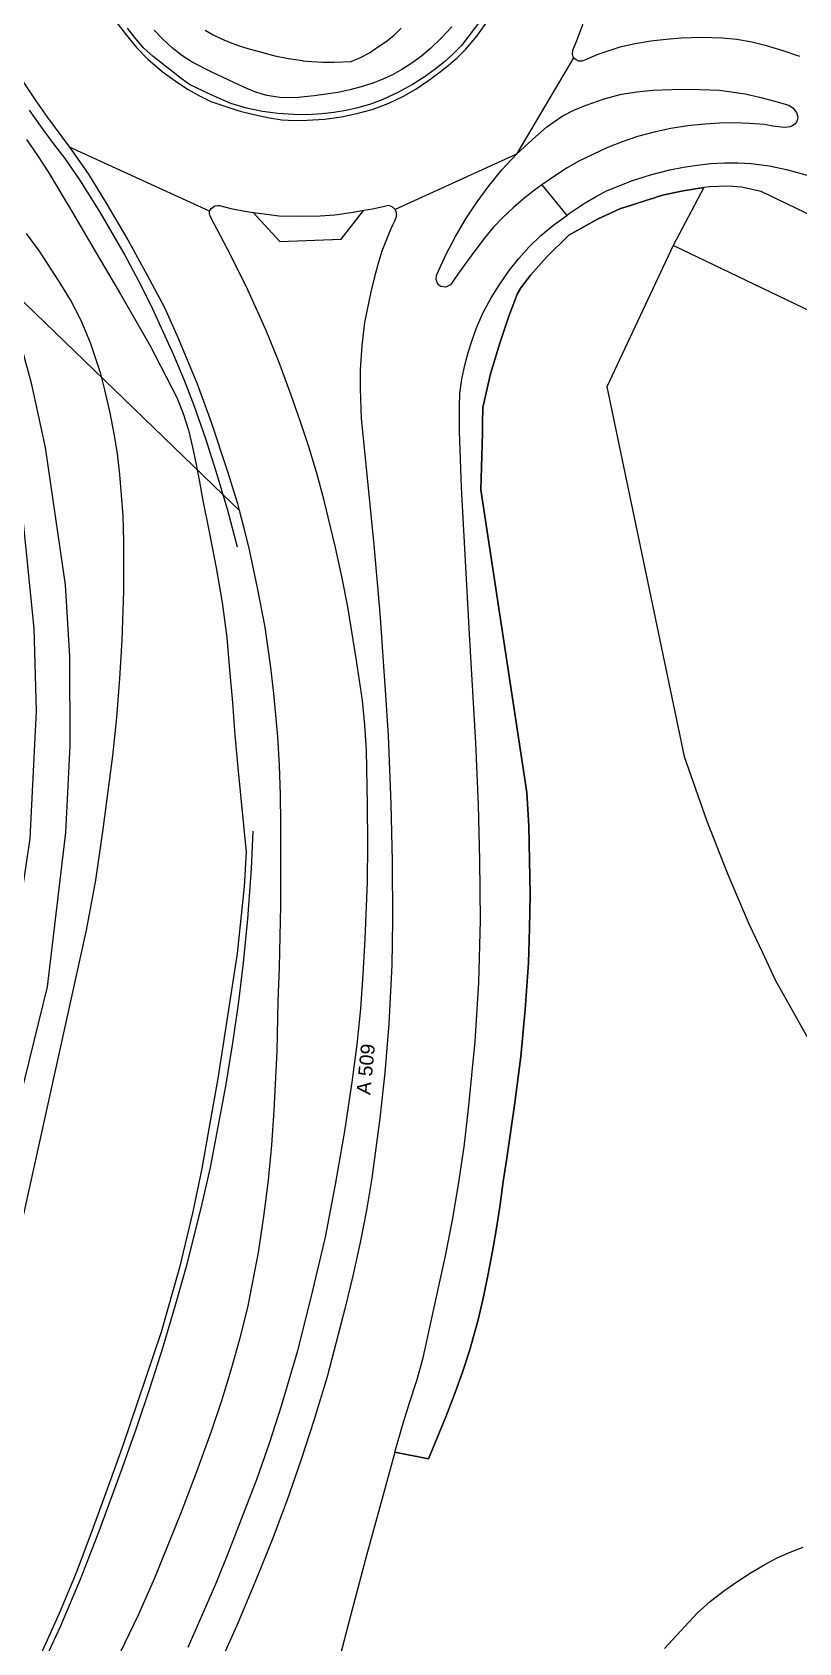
# Model space of a CAD drawing. Header units: millimetres. Extents: x 111502 to 977541, y 8702 to 1044108.
# Drawn here: x 489180 to 489276.2, y 240561.7 to 240763.8 of the extents above; entities that cross this region are included whole.
import ezdxf

# ---------------------------------------------------------------- set-up
doc = ezdxf.new("R2010")
doc.units = ezdxf.units.MM
doc.header["$LTSCALE"] = 0.25
doc.linetypes.add('DASHED2', pattern=[9.525, 6.35, -3.175])
doc.layers.add('E HVSS As Laid HV', color=10, linetype='Continuous')
doc.layers.add('X HVSS Site Background', color=8, linetype='Continuous')
doc.styles.add('OS Master Map$1$Standard', font='txt')

# ---------------------------------------------------------------- blocks, each defined once
blk = doc.blocks.new('OS MAP 060722')
at = {"layer": 'X HVSS Site Background', "flags": 128}
for points in [[(367.12, 1483.49), (376.22, 1524.79), (376.22, 1524.79), (377.42, 1531.09), (377.42, 1531.09), (378.32, 1537.49), (378.32, 1537.49), (379.52, 1546.69), (379.52, 1546.69), (380.02, 1551.49), (380.02, 1551.49), (380.42, 1556.39), (380.42, 1556.39), (380.72, 1561.19), (380.72, 1561.19), (380.92, 1567.39), (380.92, 1567.39), (380.92, 1573.59), (380.92, 1573.59), (380.82, 1576.79), (380.82, 1576.79), (380.42, 1581.99), (380.42, 1581.99), (380.12, 1584.59), (380.12, 1584.59), (379.72, 1587.09), (379.72, 1587.09), (379.22, 1589.69), (379.22, 1589.69), (378.52, 1592.59), (378.52, 1592.59), (378.02, 1594.59), (378.02, 1594.59), (377.42, 1596.49), (377.42, 1596.49), (376.72, 1598.49), (376.72, 1598.49), (375.52, 1601.39), (375.52, 1601.39), (374.22, 1603.89), (374.22, 1603.89), (372.82, 1606.19), (372.82, 1606.19), (370.32, 1609.99), (370.32, 1609.99), (368.72, 1612.19)], [(368.69, 1624.01), (370.09, 1622), (370.09, 1622), (371.41, 1619.94), (371.41, 1619.94), (374.48, 1614.84), (374.48, 1614.84), (377.5, 1609.72), (377.5, 1609.72), (380.5, 1604.58), (380.5, 1604.58), (384.2, 1598.2), (384.2, 1598.2), (387.57, 1591.65), (387.57, 1591.65), (388.37, 1589.61), (388.37, 1589.61), (389.01, 1587.52), (389.01, 1587.52), (389.54, 1585.39), (389.54, 1585.39), (389.98, 1583.24), (389.98, 1583.24), (390.39, 1581.07), (390.39, 1581.07), (390.79, 1578.91), (390.79, 1578.91), (391.66, 1574.59), (391.66, 1574.59), (392.52, 1570.26), (392.52, 1570.26), (393.26, 1565.91), (393.26, 1565.91), (393.82, 1561.54), (393.82, 1561.54), (394.19, 1557.45), (394.19, 1557.45), (394.53, 1553.35), (394.53, 1553.35), (394.86, 1549.26), (394.86, 1549.26), (395.23, 1545.17), (395.23, 1545.17), (396.25, 1534.6), (396.25, 1534.6), (396.02, 1530.29), (396.02, 1530.29), (395.12, 1521.89), (395.12, 1521.89), (392.72, 1506.19), (392.72, 1506.19), (391.72, 1500.59), (391.72, 1500.59), (390.72, 1494.89), (390.72, 1494.89), (389.52, 1489.29), (389.52, 1489.29), (387.92, 1482.49), (387.92, 1482.49), (385.62, 1474.39), (385.62, 1474.39), (380.72, 1459.89), (380.72, 1459.89), (378.82, 1454.69), (378.82, 1454.69), (376.92, 1449.39), (376.92, 1449.39), (374.92, 1444.19), (374.92, 1444.19), (372.82, 1439.09), (372.82, 1439.09), (370.32, 1433.59)], [(369.04, 1627.67), (370.46, 1625.66), (370.46, 1625.66), (371.92, 1623.68), (371.92, 1623.68), (373.53, 1621.61), (373.53, 1621.61), (375.45, 1618.83), (375.45, 1618.83), (377.92, 1614.89), (377.92, 1614.89), (381.05, 1609.48), (381.05, 1609.48), (382.71, 1606.37), (382.71, 1606.37), (384.29, 1603.21), (384.29, 1603.21), (387.16, 1597), (387.16, 1597), (388.5, 1593.79), (388.5, 1593.79), (389.74, 1590.53), (389.74, 1590.53), (391.16, 1586.48), (391.16, 1586.48), (392.46, 1582.4), (392.46, 1582.4), (393.32, 1579.48)], [(380.08, 1638.58), (381.19, 1637.12), (381.19, 1637.12), (382.51, 1635.56), (382.51, 1635.56), (383.92, 1634.09), (383.92, 1634.09), (385.72, 1632.54), (385.72, 1632.54), (387.65, 1631.16), (387.65, 1631.16), (389, 1630.28), (389, 1630.28), (390.39, 1629.47), (390.39, 1629.47), (391.85, 1628.79), (391.85, 1628.79), (395.33, 1627.62), (395.33, 1627.62), (397.24, 1627.12), (397.24, 1627.12), (399.17, 1626.71), (399.17, 1626.71), (400.74, 1626.49), (400.74, 1626.49), (402.33, 1626.4), (402.33, 1626.4), (403.92, 1626.41), (403.92, 1626.41), (406.07, 1626.56), (406.07, 1626.56), (408.21, 1626.86), (408.21, 1626.86), (410.15, 1627.26), (410.15, 1627.26), (412.05, 1627.77), (412.05, 1627.77), (414.06, 1628.5), (414.06, 1628.5), (415.99, 1629.43), (415.99, 1629.43), (417.53, 1630.33), (417.53, 1630.33), (419.01, 1631.31), (419.01, 1631.31), (420.44, 1632.36), (420.44, 1632.36), (421.62, 1633.29), (421.62, 1633.29), (422.77, 1634.27), (422.77, 1634.27), (423.82, 1635.34), (423.82, 1635.34), (425.2, 1636.98), (425.2, 1636.98), (426.45, 1638.73)], [(391.13, 1637.73), (392.14, 1637.14), (392.14, 1637.14), (393.19, 1636.62), (393.19, 1636.62), (394.27, 1636.17), (394.27, 1636.17), (395.38, 1635.77), (395.38, 1635.77), (396.49, 1635.42), (396.49, 1635.42), (398.18, 1634.94), (398.18, 1634.94), (399.87, 1634.51), (399.87, 1634.51), (401.58, 1634.16), (401.58, 1634.16), (403.31, 1633.91), (403.31, 1633.91), (403.31, 1633.88), (403.31, 1633.88), (404.52, 1633.79), (404.52, 1633.79), (405.92, 1633.69), (405.92, 1633.69), (407.32, 1633.69), (407.32, 1633.69), (409.42, 1633.79), (409.42, 1633.79), (410.62, 1634.29), (410.62, 1634.29), (411.72, 1634.89), (411.72, 1634.89), (412.72, 1635.59), (412.72, 1635.59), (413.82, 1636.29), (413.82, 1636.29), (414.82, 1637.09), (414.82, 1637.09), (415.72, 1637.99)], [(422.08, 1638.14), (420.78, 1636.74), (420.78, 1636.74), (419.4, 1635.41), (419.4, 1635.41), (418.26, 1634.46), (418.26, 1634.46), (417.06, 1633.59), (417.06, 1633.59), (415.81, 1632.78), (415.81, 1632.78), (414.6, 1632.11), (414.6, 1632.11), (413.34, 1631.54), (413.34, 1631.54), (412.03, 1631.04), (412.03, 1631.04), (410.71, 1630.61), (410.71, 1630.61), (409.26, 1630.22), (409.26, 1630.22), (407.78, 1629.92), (407.78, 1629.92), (406.29, 1629.69), (406.29, 1629.69), (404.8, 1629.5), (404.8, 1629.5), (402.8, 1629.28), (402.8, 1629.28), (400.79, 1629.21), (400.79, 1629.21), (398.84, 1629.51), (398.84, 1629.51), (397.62, 1629.91), (397.62, 1629.91), (396.43, 1630.38), (396.43, 1630.38), (395.25, 1630.89), (395.25, 1630.89), (394.09, 1631.43), (394.09, 1631.43), (391.77, 1632.53), (391.77, 1632.53), (389.49, 1633.7), (389.49, 1633.7), (388.18, 1634.54), (388.18, 1634.54), (386.96, 1635.52), (386.96, 1635.52), (385.81, 1636.58), (385.81, 1636.58), (384.73, 1637.72)], [(425.55, 1638.78), (423.27, 1635.8), (423.27, 1635.8), (422.25, 1634.73), (422.25, 1634.73), (421.15, 1633.74), (421.15, 1633.74), (419.99, 1632.82), (419.99, 1632.82), (418.58, 1631.81), (418.58, 1631.81), (417.11, 1630.9), (417.11, 1630.9), (415.29, 1629.92), (415.29, 1629.92), (413.42, 1629.03), (413.42, 1629.03), (411.88, 1628.43), (411.88, 1628.43), (410.29, 1627.97), (410.29, 1627.97), (408.79, 1627.65), (408.79, 1627.65), (407.27, 1627.4), (407.27, 1627.4), (405.74, 1627.22), (405.74, 1627.22), (403.98, 1627.11), (403.98, 1627.11), (402.21, 1627.12), (402.21, 1627.12), (400.25, 1627.25), (400.25, 1627.25), (398.32, 1627.52), (398.32, 1627.52), (396.29, 1627.92), (396.29, 1627.92), (394.33, 1628.53), (394.33, 1628.53), (393.01, 1629.1), (393.01, 1629.1), (391.7, 1629.7), (391.7, 1629.7), (389.17, 1630.91), (389.17, 1630.91), (388.12, 1631.64), (388.12, 1631.64), (387.1, 1632.43), (387.1, 1632.43), (384.58, 1634.4), (384.58, 1634.4), (383.43, 1635.45), (383.43, 1635.45), (382.41, 1636.62), (382.41, 1636.62), (381.39, 1637.99)], [(437.34, 1634.26), (437.19, 1634.66), (437.19, 1634.66), (437.24, 1635.22), (437.24, 1635.22), (437.75, 1636.43), (437.75, 1636.43), (438.45, 1638.3), (438.45, 1638.3), (439.21, 1640.92), (439.21, 1640.92), (439.86, 1643.64), (439.86, 1643.64), (440.43, 1646.38), (440.43, 1646.38), (440.84, 1648.77), (440.84, 1648.77), (441.19, 1651.18), (441.19, 1651.18), (441.59, 1654.68), (441.59, 1654.68), (441.69, 1658.2), (441.69, 1658.2), (441.44, 1665.28)], [(365.08, 1637.23), (366.54, 1634.2), (366.54, 1634.2), (367.46, 1632.56), (367.46, 1632.56), (368.46, 1630.97), (368.46, 1630.97), (369.87, 1628.85), (369.87, 1628.85), (371.34, 1626.77), (371.34, 1626.77), (374.11, 1623.03)], [(465.73, 1634.4), (463.64, 1635.11), (463.64, 1635.11), (461.54, 1635.76), (461.54, 1635.76), (459.7, 1636.23), (459.7, 1636.23), (457.82, 1636.54), (457.82, 1636.54), (455.93, 1636.72), (455.93, 1636.72), (453.38, 1636.82), (453.38, 1636.82), (450.83, 1636.73), (450.83, 1636.73), (448.93, 1636.56), (448.93, 1636.56), (447.04, 1636.32), (447.04, 1636.32), (445.08, 1636.01), (445.08, 1636.01), (443.15, 1635.57), (443.15, 1635.57), (440.27, 1634.61), (440.27, 1634.61), (438.81, 1634), (438.81, 1634), (438.35, 1633.85), (438.35, 1633.85), (437.95, 1633.85), (437.95, 1633.85), (437.64, 1634), (437.64, 1634), (437.34, 1634.26)], [(437.34, 1634.26), (430.19, 1622.16)], [(430.19, 1622.16), (432.17, 1624.02), (432.17, 1624.02), (433.97, 1625.58), (433.97, 1625.58), (435.91, 1626.95), (435.91, 1626.95), (437.44, 1627.73), (437.44, 1627.73), (439.04, 1628.36), (439.04, 1628.36), (441.17, 1629.09), (441.17, 1629.09), (443.34, 1629.68), (443.34, 1629.68), (445.29, 1630), (445.29, 1630), (447.28, 1630.18), (447.28, 1630.18), (449.65, 1630.29), (449.65, 1630.29), (452.02, 1630.33), (452.02, 1630.33), (455.66, 1630.18), (455.66, 1630.18), (458.84, 1629.72), (458.84, 1629.72), (460.64, 1629.31), (460.64, 1629.31), (462.43, 1628.86), (462.43, 1628.86), (464.35, 1628.3), (464.35, 1628.3), (464.9, 1627.95), (464.9, 1627.95), (465.31, 1627.4), (465.31, 1627.4), (465.46, 1626.84), (465.46, 1626.84), (465.43, 1626.5), (465.43, 1626.5), (465.31, 1626.18), (465.31, 1626.18), (465.09, 1625.91), (465.09, 1625.91), (464.78, 1625.71), (464.78, 1625.71), (464.45, 1625.58), (464.45, 1625.58), (463.93, 1625.5), (463.93, 1625.5), (463.39, 1625.53), (463.39, 1625.53), (462.33, 1625.69), (462.33, 1625.69), (461.27, 1625.88), (461.27, 1625.88), (459.4, 1626.03), (459.4, 1626.03), (457.53, 1626.08), (457.53, 1626.08), (455.66, 1626.05), (455.66, 1626.05), (453.79, 1625.93), (453.79, 1625.93), (451.66, 1625.71), (451.66, 1625.71), (449.55, 1625.38), (449.55, 1625.38), (447.43, 1624.94), (447.43, 1624.94), (445.35, 1624.37), (445.35, 1624.37), (443.42, 1623.71), (443.42, 1623.71), (441.51, 1622.96), (441.51, 1622.96), (438.08, 1621.34), (438.08, 1621.34), (436.55, 1620.43), (436.55, 1620.43), (435.05, 1619.47), (435.05, 1619.47), (433.35, 1618.3)], [(391.67, 1615), (374.11, 1623.03)], [(374.11, 1623.03), (376.49, 1619.65), (376.49, 1619.65), (378.71, 1616.01), (378.71, 1616.01), (381.43, 1611.41), (381.43, 1611.41), (383.86, 1606.97), (383.86, 1606.97), (386.03, 1602.92), (386.03, 1602.92), (387.74, 1599.08), (387.74, 1599.08), (390.12, 1593.37), (390.12, 1593.37), (391.88, 1588.52), (391.88, 1588.52), (393.9, 1582.46), (393.9, 1582.46), (395.16, 1578.32), (395.16, 1578.32), (395.38, 1577.49)], [(430.19, 1622.16), (414.96, 1615.2)], [(433.35, 1618.3), (432.42, 1617.66), (432.42, 1617.66), (431.06, 1616.57), (431.06, 1616.57), (429.75, 1615.42), (429.75, 1615.42), (428.48, 1614.22), (428.48, 1614.22), (427.23, 1612.96), (427.23, 1612.96), (426.1, 1611.6), (426.1, 1611.6), (424.45, 1609.36), (424.45, 1609.36), (422.82, 1607.1), (422.82, 1607.1), (421.91, 1605.79), (421.91, 1605.79), (421.3, 1605.49), (421.3, 1605.49), (420.99, 1605.5), (420.99, 1605.5), (420.69, 1605.58), (420.69, 1605.58), (420.44, 1605.74), (420.44, 1605.74), (420.21, 1606.07), (420.21, 1606.07), (420.09, 1606.45), (420.09, 1606.45), (420.14, 1606.95), (420.14, 1606.95), (420.24, 1607.15), (420.24, 1607.15), (421.31, 1609.53), (421.31, 1609.53), (422.52, 1611.85), (422.52, 1611.85), (423.83, 1614.05), (423.83, 1614.05), (425.25, 1616.19), (425.25, 1616.19), (426.73, 1618.23), (426.73, 1618.23), (428.33, 1620.18), (428.33, 1620.18), (430.19, 1622.16)], [(436.47, 1614.48), (436.8, 1614.72), (436.8, 1614.72), (438.8, 1616.04), (438.8, 1616.04), (440.07, 1616.8), (440.07, 1616.8), (441.38, 1617.5), (441.38, 1617.5), (444.61, 1618.82), (444.61, 1618.82), (446.99, 1619.56), (446.99, 1619.56), (449.41, 1620.18), (449.41, 1620.18), (451.11, 1620.54), (451.11, 1620.54), (452.83, 1620.8), (452.83, 1620.8), (454.57, 1620.99), (454.57, 1620.99), (456.25, 1621.09), (456.25, 1621.09), (457.94, 1621.09), (457.94, 1621.09), (459.62, 1620.98), (459.62, 1620.98), (461.85, 1620.68), (461.85, 1620.68), (464.06, 1620.22), (464.06, 1620.22), (466.45, 1619.59)], [(369.18, 1536.31), (369.97, 1552.31), (369.97, 1552.31), (369.69, 1562.67), (369.69, 1562.67), (368.15, 1577.58)], [(453.66, 1617.96), (451.07, 1617.55), (451.07, 1617.55), (448.51, 1617.02), (448.51, 1617.02), (447.93, 1616.84), (447.93, 1616.84), (447.38, 1616.66), (447.38, 1616.66), (446.54, 1616.39), (446.54, 1616.39), (444.86, 1615.86), (444.86, 1615.86), (444.35, 1615.69), (444.35, 1615.69), (443.2, 1615.33), (443.2, 1615.33), (440.32, 1614.02), (440.32, 1614.02), (436.74, 1611.99), (436.74, 1611.99), (433.95, 1609.22), (433.95, 1609.22), (431.97, 1607.04), (431.97, 1607.04), (430.72, 1605.39), (430.72, 1605.39), (430.27, 1604.59), (430.27, 1604.59), (429.82, 1603.49), (429.82, 1603.49), (429.22, 1601.84), (429.22, 1601.84), (428.07, 1598.44), (428.07, 1598.44), (426.92, 1594.59), (426.92, 1594.59), (425.97, 1590.39), (425.97, 1590.39), (425.97, 1590.09), (425.97, 1590.09), (425.92, 1588.74), (425.92, 1588.74), (425.92, 1587.14), (425.92, 1587.14), (425.72, 1580.04), (425.72, 1580.04), (431.47, 1542.09), (431.47, 1542.09), (431.72, 1537.84), (431.72, 1537.84), (431.82, 1533.59), (431.82, 1533.59), (431.87, 1529.29), (431.87, 1529.29), (431.82, 1525.04), (431.82, 1525.04), (431.67, 1520.69), (431.67, 1520.69), (431.27, 1514.84), (431.27, 1514.84), (430.72, 1508.94), (430.72, 1508.94), (429.97, 1503.14), (429.97, 1503.14), (428.97, 1496.19), (428.97, 1496.19), (428.52, 1493.29), (428.52, 1493.29), (428.12, 1490.39), (428.12, 1490.39), (427.67, 1487.44), (427.67, 1487.44), (427.17, 1484.54), (427.17, 1484.54), (426.62, 1481.69), (426.62, 1481.69), (426.02, 1478.79), (426.02, 1478.79), (425.37, 1475.94), (425.37, 1475.94), (424.27, 1472.04), (424.27, 1472.04), (423.37, 1469.24), (423.37, 1469.24), (422.37, 1466.49), (422.37, 1466.49), (421.32, 1463.74), (421.32, 1463.74), (419.12, 1458.49)], [(433.35, 1618.3), (436.47, 1614.48)], [(453.66, 1617.96), (449.82, 1610.69)], [(610.65, 1537.33), (615.02, 1539.09), (615.02, 1539.09), (614.12, 1540.24), (614.12, 1540.24), (568.47, 1565.74), (568.47, 1565.74), (460.85, 1617.47), (460.85, 1617.47), (458.38, 1618.01), (458.38, 1618.01), (456.67, 1618.14), (456.67, 1618.14), (454.39, 1618.08), (454.39, 1618.08), (453.66, 1617.96)], [(388.98, 1434.87), (390.76, 1438.87), (390.76, 1438.87), (392.48, 1442.89), (392.48, 1442.89), (394.14, 1446.94), (394.14, 1446.94), (397.63, 1456.03), (397.63, 1456.03), (399.22, 1460.56), (399.22, 1460.56), (400.71, 1465.12), (400.71, 1465.12), (402.73, 1472.09), (402.73, 1472.09), (404.4, 1478.71), (404.4, 1478.71), (406.22, 1486.28), (406.22, 1486.28), (407.49, 1492.9), (407.49, 1492.9), (408.65, 1499.57), (408.65, 1499.57), (409.62, 1506.04), (409.62, 1506.04), (410.18, 1510.47), (410.18, 1510.47), (410.63, 1514.93), (410.63, 1514.93), (410.94, 1519.29), (410.94, 1519.29), (411.19, 1523.66), (411.19, 1523.66), (411.49, 1530.84), (411.49, 1530.84), (411.53, 1535.69), (411.53, 1535.69), (411.5, 1540.54), (411.5, 1540.54), (411.35, 1547.41), (411.35, 1547.41), (411.17, 1550.52), (411.17, 1550.52), (410.84, 1553.62), (410.84, 1553.62), (410.09, 1558.62), (410.09, 1558.62), (409.03, 1565.39), (409.03, 1565.39), (408.28, 1569.19), (408.28, 1569.19), (407.41, 1572.97), (407.41, 1572.97), (406.05, 1578.73), (406.05, 1578.73), (405.16, 1581.97), (405.16, 1581.97), (404.19, 1585.19), (404.19, 1585.19), (403.09, 1588.57), (403.09, 1588.57), (401.91, 1591.91), (401.91, 1591.91), (400.41, 1596.01), (400.41, 1596.01), (398.79, 1600.05), (398.79, 1600.05), (396.46, 1605.15), (396.46, 1605.15), (394.34, 1609.45), (394.34, 1609.45), (392.63, 1612.73), (392.63, 1612.73), (391.77, 1614.3), (391.77, 1614.3), (391.67, 1614.65), (391.67, 1614.65), (391.67, 1615)], [(414.96, 1615.2), (415.06, 1614.84), (415.06, 1614.84), (415.06, 1614.29), (415.06, 1614.29), (414.88, 1613.75), (414.88, 1613.75), (414.61, 1613.24), (414.61, 1613.24), (414.35, 1612.72), (414.35, 1612.72), (413.29, 1609.99), (413.29, 1609.99), (412.76, 1608.31), (412.76, 1608.31), (412.32, 1606.61), (412.32, 1606.61), (411.92, 1604.89), (411.92, 1604.89), (411.11, 1601.05), (411.11, 1601.05), (410.76, 1598.17), (410.76, 1598.17), (410.55, 1595.09), (410.55, 1595.09), (410.55, 1592.77), (410.55, 1592.77), (410.7, 1588.98), (410.7, 1588.98), (411.11, 1584.89), (411.11, 1584.89), (412.26, 1573.17), (412.26, 1573.17), (413.02, 1564.58), (413.02, 1564.58), (413.72, 1554.93), (413.72, 1554.93), (414.07, 1549.22), (414.07, 1549.22), (414.43, 1540.64), (414.43, 1540.64), (414.57, 1533.46), (414.57, 1533.46), (414.62, 1526.04), (414.62, 1526.04), (414.52, 1520.43), (414.52, 1520.43), (414.16, 1513.06), (414.16, 1513.06), (413.66, 1506.89), (413.66, 1506.89), (413.05, 1501.24), (413.05, 1501.24), (412.04, 1493.71), (412.04, 1493.71), (411.36, 1489.66), (411.36, 1489.66), (410.57, 1485.63), (410.57, 1485.63), (409.65, 1481.45), (409.65, 1481.45), (408.65, 1477.29), (408.65, 1477.29), (406.42, 1468.76), (406.42, 1468.76), (404.8, 1463.4), (404.8, 1463.4), (403.12, 1458.29), (403.12, 1458.29), (401.36, 1453.2), (401.36, 1453.2), (399.52, 1448.3), (399.52, 1448.3), (397.57, 1443.45), (397.57, 1443.45), (395.22, 1437.87), (395.22, 1437.87), (392.77, 1432.34)], [(391.67, 1615), (391.87, 1615.36), (391.87, 1615.36), (392.32, 1615.66), (392.32, 1615.66), (392.68, 1615.71), (392.68, 1615.71), (392.93, 1615.71), (392.93, 1615.71), (394.5, 1615.31), (394.5, 1615.31), (396.37, 1614.95), (396.37, 1614.95), (397.13, 1614.85)], [(397.13, 1614.85), (400.47, 1611.19), (400.47, 1611.19), (408.16, 1611.51), (408.16, 1611.51), (411.01, 1615.12)], [(397.13, 1614.85), (398.18, 1614.7), (398.18, 1614.7), (400.41, 1614.44), (400.41, 1614.44), (402.98, 1614.39), (402.98, 1614.39), (405.56, 1614.44), (405.56, 1614.44), (407.38, 1614.54), (407.38, 1614.54), (409.7, 1614.9), (409.7, 1614.9), (411.01, 1615.12)], [(411.01, 1615.12), (412.13, 1615.3), (412.13, 1615.3), (413.44, 1615.6), (413.44, 1615.6), (414.1, 1615.75), (414.1, 1615.75), (414.55, 1615.6), (414.55, 1615.6), (414.96, 1615.2)], [(414.93, 1459.33), (415.87, 1462.68), (415.87, 1462.68), (416.75, 1465.51), (416.75, 1465.51), (417.67, 1468.32), (417.67, 1468.32), (418.45, 1471.17), (418.45, 1471.17), (419.76, 1477.08), (419.76, 1477.08), (421.28, 1483.95), (421.28, 1483.95), (422.16, 1488.41), (422.16, 1488.41), (422.9, 1492.89), (422.9, 1492.89), (423.59, 1497.63), (423.59, 1497.63), (424.17, 1502.39), (424.17, 1502.39), (424.98, 1510.82), (424.98, 1510.82), (425.43, 1518.25), (425.43, 1518.25), (425.64, 1526.03), (425.64, 1526.03), (425.59, 1533.6), (425.59, 1533.6), (425.39, 1540.52), (425.39, 1540.52), (425.09, 1548.3), (425.09, 1548.3), (424.29, 1561.94), (424.29, 1561.94), (423.77, 1571.14), (423.77, 1571.14), (423.28, 1580.33), (423.28, 1580.33), (423.13, 1583.87), (423.13, 1583.87), (423.03, 1587.4), (423.03, 1587.4), (423.01, 1588.99), (423.01, 1588.99), (423.02, 1590.57), (423.02, 1590.57), (423.08, 1592.15), (423.08, 1592.15), (423.31, 1593.93), (423.31, 1593.93), (423.69, 1595.69), (423.69, 1595.69), (424.11, 1597.27), (424.11, 1597.27), (424.6, 1598.84), (424.6, 1598.84), (425.16, 1600.39), (425.16, 1600.39), (425.99, 1602.29), (425.99, 1602.29), (426.98, 1604.12), (426.98, 1604.12), (428.07, 1605.87), (428.07, 1605.87), (429.25, 1607.56), (429.25, 1607.56), (430.45, 1609.06), (430.45, 1609.06), (431.73, 1610.49), (431.73, 1610.49), (433.24, 1611.96), (433.24, 1611.96), (434.86, 1613.31), (434.86, 1613.31), (436.47, 1614.48)], [(449.82, 1610.69), (441.52, 1592.99), (441.52, 1592.99), (451.22, 1546.59), (451.22, 1546.59), (454.02, 1538.59), (454.02, 1538.59), (456.62, 1531.99), (456.62, 1531.99), (459.32, 1525.59), (459.32, 1525.59), (461.02, 1521.99), (461.02, 1521.99), (462.62, 1518.59), (462.62, 1518.59), (462.67, 1518.49), (462.67, 1518.49), (464.97, 1514.39), (464.97, 1514.39), (466.12, 1512.29)], [(525.72, 1574.64), (491.62, 1590.69), (491.62, 1590.69), (449.82, 1610.69)], [(367.4, 1501.7), (371.36, 1517.68), (371.36, 1517.68), (373.63, 1537.05), (373.63, 1537.05), (374.2, 1547.92), (374.2, 1547.92), (374.15, 1559.13), (374.15, 1559.13), (373.59, 1568.12), (373.59, 1568.12), (371.08, 1585.38), (371.08, 1585.38), (370.23, 1589.42), (370.23, 1589.42), (369.33, 1593.44)], [(362.32, 1609.39), (393.32, 1579.48)], [(393.32, 1579.48), (395.38, 1577.49)], [(393.32, 1579.48), (393.86, 1577.67), (393.86, 1577.67), (395.14, 1572.9)], [(395.38, 1577.49), (395.93, 1575.42), (395.93, 1575.42), (396.63, 1572.51), (396.63, 1572.51), (397.63, 1567.76), (397.63, 1567.76), (398.59, 1562.81), (398.59, 1562.81), (399.3, 1557.76), (399.3, 1557.76), (399.7, 1554.52), (399.7, 1554.52), (400.2, 1549.07), (400.2, 1549.07), (400.41, 1545.45), (400.41, 1545.45), (400.51, 1541.83), (400.51, 1541.83), (400.55, 1538.21), (400.55, 1538.21), (400.59, 1533.03), (400.59, 1533.03), (400.55, 1527.85), (400.55, 1527.85), (400.4, 1520.17), (400.4, 1520.17), (400.24, 1515.88), (400.24, 1515.88), (400.09, 1509.62), (400.09, 1509.62), (399.73, 1502.19), (399.73, 1502.19), (399.45, 1497.82), (399.45, 1497.82), (399.02, 1493.45), (399.02, 1493.45), (398.44, 1488.9), (398.44, 1488.9), (397.76, 1484.36), (397.76, 1484.36), (396.49, 1477.69), (396.49, 1477.69), (395.46, 1473.64), (395.46, 1473.64), (394.32, 1469.61), (394.32, 1469.61), (393.16, 1465.75), (393.16, 1465.75), (391.89, 1461.93), (391.89, 1461.93), (390.04, 1456.84), (390.04, 1456.84), (388.1, 1451.78), (388.1, 1451.78), (384.76, 1443.5), (384.76, 1443.5), (382.7, 1438.85), (382.7, 1438.85), (380.52, 1434.25)], [(370.27, 1431.59), (372.97, 1437.44), (372.97, 1437.44), (375.47, 1443.39), (375.47, 1443.39), (377.82, 1449.39), (377.82, 1449.39), (380.72, 1457.29), (380.72, 1457.29), (382.52, 1462.34), (382.52, 1462.34), (384.22, 1467.44), (384.22, 1467.44), (385.87, 1472.54), (385.87, 1472.54), (387.37, 1477.64), (387.37, 1477.64), (388.82, 1482.79), (388.82, 1482.79), (390.62, 1489.94), (390.62, 1489.94), (391.77, 1495.04), (391.77, 1495.04), (392.77, 1500.14), (392.77, 1500.14), (393.72, 1505.24), (393.72, 1505.24), (394.57, 1510.39), (394.57, 1510.39), (395.32, 1515.54), (395.32, 1515.54), (395.92, 1520.69), (395.92, 1520.69), (396.47, 1526.24), (396.47, 1526.24), (396.92, 1532.49), (396.92, 1532.49), (397.15, 1537.24)], [(414.93, 1459.33), (413.64, 1454.7), (413.64, 1454.7), (411.42, 1446.52), (411.42, 1446.52), (409.14, 1437.98), (409.14, 1437.98), (407.12, 1430.25)], [(419.12, 1458.49), (414.93, 1459.33)], [(448.74, 1434.69), (452.84, 1439.13), (452.84, 1439.13), (454.53, 1440.63), (454.53, 1440.63), (456.32, 1442.01), (456.32, 1442.01), (457.95, 1443.15), (457.95, 1443.15), (459.62, 1444.23), (459.62, 1444.23), (461.33, 1445.24), (461.33, 1445.24), (462.88, 1446.05), (462.88, 1446.05), (464.49, 1446.78), (464.49, 1446.78), (466.13, 1447.41)]]:
    blk.add_lwpolyline(points, dxfattribs=at)
at = {"layer": 'X HVSS Site Background'}
for points in [[(368.69, 1624.01), (370.09, 1622), (371.41, 1619.94), (374.48, 1614.84), (377.5, 1609.72), (380.5, 1604.58), (384.2, 1598.2), (387.57, 1591.65), (388.37, 1589.61), (389.01, 1587.52), (389.54, 1585.39), (389.98, 1583.24), (390.39, 1581.07), (390.79, 1578.91), (391.66, 1574.59), (392.52, 1570.26), (393.26, 1565.91), (393.82, 1561.54), (394.19, 1557.45), (394.53, 1553.35), (394.86, 1549.26), (395.23, 1545.17), (396.25, 1534.6), (396.02, 1530.29), (395.12, 1521.89), (392.72, 1506.19), (391.72, 1500.59), (390.72, 1494.89), (389.52, 1489.29), (387.92, 1482.49), (385.62, 1474.39), (380.72, 1459.89), (378.82, 1454.69), (376.92, 1449.39), (374.92, 1444.19), (372.82, 1439.09), (370.32, 1433.59)], [(369.04, 1627.67), (370.46, 1625.66), (371.92, 1623.68), (373.53, 1621.61), (375.45, 1618.83), (377.92, 1614.89), (381.05, 1609.48), (382.71, 1606.37), (384.29, 1603.21), (387.16, 1597), (388.5, 1593.79), (389.74, 1590.53), (391.16, 1586.48), (392.46, 1582.4), (393.32, 1579.48)], [(367.12, 1483.49), (376.22, 1524.79), (377.42, 1531.09), (378.32, 1537.49), (379.52, 1546.69), (380.02, 1551.49), (380.42, 1556.39), (380.72, 1561.19), (380.92, 1567.39), (380.92, 1573.59), (380.82, 1576.79), (380.42, 1581.99), (380.12, 1584.59), (379.72, 1587.09), (379.22, 1589.69), (378.52, 1592.59), (378.02, 1594.59), (377.42, 1596.49), (376.72, 1598.49), (375.52, 1601.39), (374.22, 1603.89), (372.82, 1606.19), (370.32, 1609.99), (368.72, 1612.19)], [(380.08, 1638.58), (381.19, 1637.12), (382.51, 1635.56), (383.92, 1634.09), (385.72, 1632.54), (387.65, 1631.16), (389, 1630.28), (390.39, 1629.47), (391.85, 1628.79), (395.33, 1627.62), (397.24, 1627.12), (399.17, 1626.71), (400.74, 1626.49), (402.33, 1626.4), (403.92, 1626.41), (406.07, 1626.56), (408.21, 1626.86), (410.15, 1627.26), (412.05, 1627.77), (414.06, 1628.5), (415.99, 1629.43), (417.53, 1630.33), (419.01, 1631.31), (420.44, 1632.36), (421.62, 1633.29), (422.77, 1634.27), (423.82, 1635.34), (425.2, 1636.98), (426.45, 1638.73)], [(422.08, 1638.14), (420.78, 1636.74), (419.4, 1635.41), (418.26, 1634.46), (417.06, 1633.59), (415.81, 1632.78), (414.6, 1632.11), (413.34, 1631.54), (412.03, 1631.04), (410.71, 1630.61), (409.26, 1630.22), (407.78, 1629.92), (406.29, 1629.69), (404.8, 1629.5), (402.8, 1629.28), (400.79, 1629.21), (398.84, 1629.51), (397.62, 1629.91), (396.43, 1630.38), (395.25, 1630.89), (394.09, 1631.43), (391.77, 1632.53), (389.49, 1633.7), (388.18, 1634.54), (386.96, 1635.52), (385.81, 1636.58), (384.73, 1637.72)], [(391.13, 1637.73), (392.14, 1637.14), (393.19, 1636.62), (394.27, 1636.17), (395.38, 1635.77), (396.49, 1635.42), (398.18, 1634.94), (399.87, 1634.51), (401.58, 1634.16), (403.31, 1633.91), (403.31, 1633.88), (404.52, 1633.79), (405.92, 1633.69), (407.32, 1633.69), (409.42, 1633.79), (410.62, 1634.29), (411.72, 1634.89), (412.72, 1635.59), (413.82, 1636.29), (414.82, 1637.09), (415.72, 1637.99)], [(425.55, 1638.78), (423.27, 1635.8), (422.25, 1634.73), (421.15, 1633.74), (419.99, 1632.82), (418.58, 1631.81), (417.11, 1630.9), (415.29, 1629.92), (413.42, 1629.03), (411.88, 1628.43), (410.29, 1627.97), (408.79, 1627.65), (407.27, 1627.4), (405.74, 1627.22), (403.98, 1627.11), (402.21, 1627.12), (400.25, 1627.25), (398.32, 1627.52), (396.29, 1627.92), (394.33, 1628.53), (393.01, 1629.1), (391.7, 1629.7), (389.17, 1630.91), (388.12, 1631.64), (387.1, 1632.43), (384.58, 1634.4), (383.43, 1635.45), (382.41, 1636.62), (381.39, 1637.99)], [(437.34, 1634.26), (437.19, 1634.66), (437.24, 1635.22), (437.75, 1636.43), (438.45, 1638.3), (439.21, 1640.92), (439.86, 1643.64), (440.43, 1646.38), (440.84, 1648.77), (441.19, 1651.18), (441.59, 1654.68), (441.69, 1658.2), (441.44, 1665.28)], [(365.08, 1637.23), (366.54, 1634.2), (367.46, 1632.56), (368.46, 1630.97), (369.87, 1628.85), (371.34, 1626.77), (374.11, 1623.03)], [(465.73, 1634.4), (463.64, 1635.11), (461.54, 1635.76), (459.7, 1636.23), (457.82, 1636.54), (455.93, 1636.72), (453.38, 1636.82), (450.83, 1636.73), (448.93, 1636.56), (447.04, 1636.32), (445.08, 1636.01), (443.15, 1635.57), (440.27, 1634.61), (438.81, 1634), (438.35, 1633.85), (437.95, 1633.85), (437.64, 1634), (437.34, 1634.26)], [(437.34, 1634.26), (430.19, 1622.16)], [(430.19, 1622.16), (432.17, 1624.02), (433.97, 1625.58), (435.91, 1626.95), (437.44, 1627.73), (439.04, 1628.36), (441.17, 1629.09), (443.34, 1629.68), (445.29, 1630), (447.28, 1630.18), (449.65, 1630.29), (452.02, 1630.33), (455.66, 1630.18), (458.84, 1629.72), (460.64, 1629.31), (462.43, 1628.86), (464.35, 1628.3), (464.9, 1627.95), (465.31, 1627.4), (465.46, 1626.84), (465.43, 1626.5), (465.31, 1626.18), (465.09, 1625.91), (464.78, 1625.71), (464.45, 1625.58), (463.93, 1625.5), (463.39, 1625.53), (462.33, 1625.69), (461.27, 1625.88), (459.4, 1626.03), (457.53, 1626.08), (455.66, 1626.05), (453.79, 1625.93), (451.66, 1625.71), (449.55, 1625.38), (447.43, 1624.94), (445.35, 1624.37), (443.42, 1623.71), (441.51, 1622.96), (438.08, 1621.34), (436.55, 1620.43), (435.05, 1619.47), (433.35, 1618.3)], [(391.67, 1615), (374.11, 1623.03)], [(374.11, 1623.03), (376.49, 1619.65), (378.71, 1616.01), (381.43, 1611.41), (383.86, 1606.97), (386.03, 1602.92), (387.74, 1599.08), (390.12, 1593.37), (391.88, 1588.52), (393.9, 1582.46), (395.16, 1578.32), (395.38, 1577.49)], [(430.19, 1622.16), (414.96, 1615.2)], [(433.35, 1618.3), (432.42, 1617.66), (431.06, 1616.57), (429.75, 1615.42), (428.48, 1614.22), (427.23, 1612.96), (426.1, 1611.6), (424.45, 1609.36), (422.82, 1607.1), (421.91, 1605.79), (421.3, 1605.49), (420.99, 1605.5), (420.69, 1605.58), (420.44, 1605.74), (420.21, 1606.07), (420.09, 1606.45), (420.14, 1606.95), (420.24, 1607.15), (421.31, 1609.53), (422.52, 1611.85), (423.83, 1614.05), (425.25, 1616.19), (426.73, 1618.23), (428.33, 1620.18), (430.19, 1622.16)], [(436.47, 1614.48), (436.8, 1614.72), (438.8, 1616.04), (440.07, 1616.8), (441.38, 1617.5), (444.61, 1618.82), (446.99, 1619.56), (449.41, 1620.18), (451.11, 1620.54), (452.83, 1620.8), (454.57, 1620.99), (456.25, 1621.09), (457.94, 1621.09), (459.62, 1620.98), (461.85, 1620.68), (464.06, 1620.22), (466.45, 1619.59), (468.81, 1618.86), (472.6, 1617.29), (478.71, 1614.06), (483.72, 1611.28)], [(329.77, 1432.69), (340.38, 1449.58), (348.99, 1465.75), (354.05, 1477.03), (358.69, 1489.32), (364.73, 1510.99), (366.94, 1521.34), (369.18, 1536.31), (369.97, 1552.31), (369.69, 1562.67), (368.15, 1577.58), (365.77, 1590.06), (360.71, 1605.08), (354.81, 1617.54)], [(414.93, 1459.33), (419.12, 1458.49), (421.32, 1463.74), (422.37, 1466.49), (423.37, 1469.24), (424.27, 1472.04), (425.37, 1475.94), (426.02, 1478.79), (426.62, 1481.69), (427.17, 1484.54), (427.67, 1487.44), (428.12, 1490.39), (428.52, 1493.29), (428.97, 1496.19), (429.97, 1503.14), (430.72, 1508.94), (431.27, 1514.84), (431.67, 1520.69), (431.82, 1525.04), (431.87, 1529.29), (431.82, 1533.59), (431.72, 1537.84), (431.47, 1542.09), (425.72, 1580.04), (425.92, 1587.14), (425.92, 1588.74), (425.97, 1590.09), (425.97, 1590.39), (426.92, 1594.59), (428.07, 1598.44), (429.22, 1601.84), (429.82, 1603.49), (430.27, 1604.59), (430.72, 1605.39), (431.97, 1607.04), (433.95, 1609.22), (436.74, 1611.99), (440.32, 1614.02), (443.2, 1615.33), (444.35, 1615.69), (444.86, 1615.86), (446.54, 1616.39), (447.38, 1616.66), (447.93, 1616.84), (448.51, 1617.02), (451.07, 1617.55), (453.66, 1617.96), (449.82, 1610.69)], [(433.35, 1618.3), (436.47, 1614.48)], [(388.98, 1434.87), (390.76, 1438.87), (392.48, 1442.89), (394.14, 1446.94), (397.63, 1456.03), (399.22, 1460.56), (400.71, 1465.12), (402.73, 1472.09), (404.4, 1478.71), (406.22, 1486.28), (407.49, 1492.9), (408.65, 1499.57), (409.62, 1506.04), (410.18, 1510.47), (410.63, 1514.93), (410.94, 1519.29), (411.19, 1523.66), (411.49, 1530.84), (411.53, 1535.69), (411.5, 1540.54), (411.35, 1547.41), (411.17, 1550.52), (410.84, 1553.62), (410.09, 1558.62), (409.03, 1565.39), (408.28, 1569.19), (407.41, 1572.97), (406.05, 1578.73), (405.16, 1581.97), (404.19, 1585.19), (403.09, 1588.57), (401.91, 1591.91), (400.41, 1596.01), (398.79, 1600.05), (396.46, 1605.15), (394.34, 1609.45), (392.63, 1612.73), (391.77, 1614.3), (391.67, 1614.65), (391.67, 1615)], [(414.96, 1615.2), (415.06, 1614.84), (415.06, 1614.29), (414.88, 1613.75), (414.61, 1613.24), (414.35, 1612.72), (413.29, 1609.99), (412.76, 1608.31), (412.32, 1606.61), (411.92, 1604.89), (411.11, 1601.05), (410.76, 1598.17), (410.55, 1595.09), (410.55, 1592.77), (410.7, 1588.98), (411.11, 1584.89), (412.26, 1573.17), (413.02, 1564.58), (413.72, 1554.93), (414.07, 1549.22), (414.43, 1540.64), (414.57, 1533.46), (414.62, 1526.04), (414.52, 1520.43), (414.16, 1513.06), (413.66, 1506.89), (413.05, 1501.24), (412.04, 1493.71), (411.36, 1489.66), (410.57, 1485.63), (409.65, 1481.45), (408.65, 1477.29), (406.42, 1468.76), (404.8, 1463.4), (403.12, 1458.29), (401.36, 1453.2), (399.52, 1448.3), (397.57, 1443.45), (395.22, 1437.87), (392.77, 1432.34)], [(391.67, 1615), (391.87, 1615.36), (392.32, 1615.66), (392.68, 1615.71), (392.93, 1615.71), (394.5, 1615.31), (396.37, 1614.95), (397.13, 1614.85)], [(397.13, 1614.85), (398.18, 1614.7), (400.41, 1614.44), (402.98, 1614.39), (405.56, 1614.44), (407.38, 1614.54), (409.7, 1614.9), (411.01, 1615.12)], [(397.13, 1614.85), (400.47, 1611.19), (408.16, 1611.51), (411.01, 1615.12)], [(411.01, 1615.12), (412.13, 1615.3), (413.44, 1615.6), (414.1, 1615.75), (414.55, 1615.6), (414.96, 1615.2)], [(414.93, 1459.33), (415.87, 1462.68), (416.75, 1465.51), (417.67, 1468.32), (418.45, 1471.17), (419.76, 1477.08), (421.28, 1483.95), (422.16, 1488.41), (422.9, 1492.89), (423.59, 1497.63), (424.17, 1502.39), (424.98, 1510.82), (425.43, 1518.25), (425.64, 1526.03), (425.59, 1533.6), (425.39, 1540.52), (425.09, 1548.3), (424.29, 1561.94), (423.77, 1571.14), (423.28, 1580.33), (423.13, 1583.87), (423.03, 1587.4), (423.01, 1588.99), (423.02, 1590.57), (423.08, 1592.15), (423.31, 1593.93), (423.69, 1595.69), (424.11, 1597.27), (424.6, 1598.84), (425.16, 1600.39), (425.99, 1602.29), (426.98, 1604.12), (428.07, 1605.87), (429.25, 1607.56), (430.45, 1609.06), (431.73, 1610.49), (433.24, 1611.96), (434.86, 1613.31), (436.47, 1614.48)], [(449.82, 1610.69), (441.52, 1592.99), (451.22, 1546.59), (454.02, 1538.59), (456.62, 1531.99), (459.32, 1525.59), (461.02, 1521.99), (462.62, 1518.59), (462.67, 1518.49), (464.97, 1514.39), (466.12, 1512.29), (469.72, 1505.99), (473.62, 1499.69), (477.82, 1493.49), (480.32, 1490.19), (483.03, 1486.81)], [(525.72, 1574.64), (491.62, 1590.69), (449.82, 1610.69)], [(327.66, 1422.27), (341.15, 1442.76), (349.69, 1457.85), (356.87, 1471.77), (364.44, 1492.29), (367.4, 1501.7), (371.36, 1517.68), (373.63, 1537.05), (374.2, 1547.92), (374.15, 1559.13), (373.59, 1568.12), (371.08, 1585.38), (370.23, 1589.42), (369.33, 1593.44), (368.26, 1597.41), (365.81, 1603.58), (362.32, 1609.39)], [(362.32, 1609.39), (393.32, 1579.48)], [(393.32, 1579.48), (395.38, 1577.49)], [(393.32, 1579.48), (393.86, 1577.67), (395.14, 1572.9)], [(395.38, 1577.49), (395.93, 1575.42), (396.63, 1572.51), (397.63, 1567.76), (398.59, 1562.81), (399.3, 1557.76), (399.7, 1554.52), (400.2, 1549.07), (400.41, 1545.45), (400.51, 1541.83), (400.55, 1538.21), (400.59, 1533.03), (400.55, 1527.85), (400.4, 1520.17), (400.24, 1515.88), (400.09, 1509.62), (399.73, 1502.19), (399.45, 1497.82), (399.02, 1493.45), (398.44, 1488.9), (397.76, 1484.36), (396.49, 1477.69), (395.46, 1473.64), (394.32, 1469.61), (393.16, 1465.75), (391.89, 1461.93), (390.04, 1456.84), (388.1, 1451.78), (384.76, 1443.5), (382.7, 1438.85), (380.52, 1434.25)], [(370.27, 1431.59), (372.97, 1437.44), (375.47, 1443.39), (377.82, 1449.39), (380.72, 1457.29), (382.52, 1462.34), (384.22, 1467.44), (385.87, 1472.54), (387.37, 1477.64), (388.82, 1482.79), (390.62, 1489.94), (391.77, 1495.04), (392.77, 1500.14), (393.72, 1505.24), (394.57, 1510.39), (395.32, 1515.54), (395.92, 1520.69), (396.47, 1526.24), (396.92, 1532.49), (397.15, 1537.24)], [(414.93, 1459.33), (413.64, 1454.7), (411.42, 1446.52), (409.14, 1437.98), (407.12, 1430.25)], [(448.74, 1434.69), (452.84, 1439.13), (454.53, 1440.63), (456.32, 1442.01), (457.95, 1443.15), (459.62, 1444.23), (461.33, 1445.24), (462.88, 1446.05), (464.49, 1446.78), (466.13, 1447.41)]]:
    blk.add_lwpolyline(points, dxfattribs=at)
at = {"layer": 'X HVSS Site Background', "insert": (411.84, 1504.1), "char_height": 1.75, "attachment_point": 7, "rotation": 84.4, "style": 'OS Master Map$1$Standard'}
blk.add_mtext('{\\farial|b0|i0|c0|p34;A 509}', dxfattribs=at)

msp = doc.modelspace()

# ---------------------------------------------------------------- linework, layer by layer
at = {"lineweight": 0}
msp.add_circle((488727.82, 239008.33), 11388.42, dxfattribs=at)

# ---------------------------------------------------------------- block references
at = {"layer": 'E HVSS As Laid HV', "linetype": 'DASHED2', "lineweight": 0}
msp.add_blockref('OS MAP 060722', (488810.58, 239126.31), dxfattribs=at)

doc.saveas('drawing.dxf')
